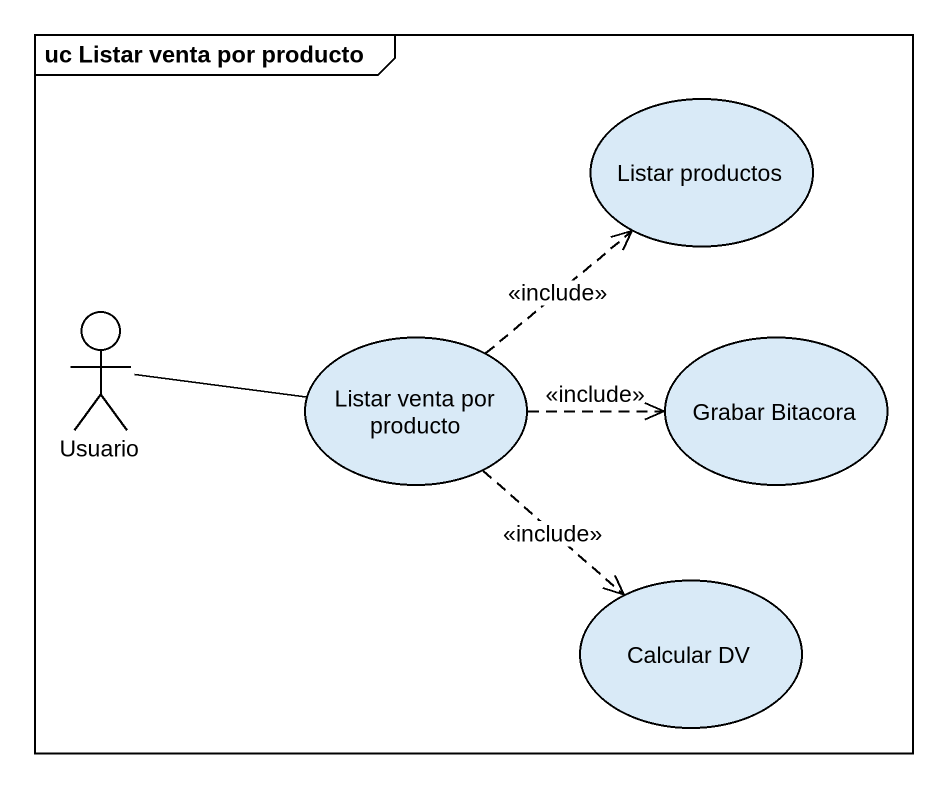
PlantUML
@startuml
mainframe uc Listar venta por producto
usecase "Listar productos" as Listar_productos
actor Usuario
usecase "Listar venta por producto" as Listar_venta_por_producto
usecase "Grabar Bitacora" as Grabar_Bitacora
usecase "Calcular DV" as Calcular_DV
Usuario -right- Listar_venta_por_producto
Listar_venta_por_producto .up.> Listar_productos : <<include>>
Listar_venta_por_producto .right.> Grabar_Bitacora : <<include>>
Listar_venta_por_producto ..> Calcular_DV : <<include>>
@enduml
